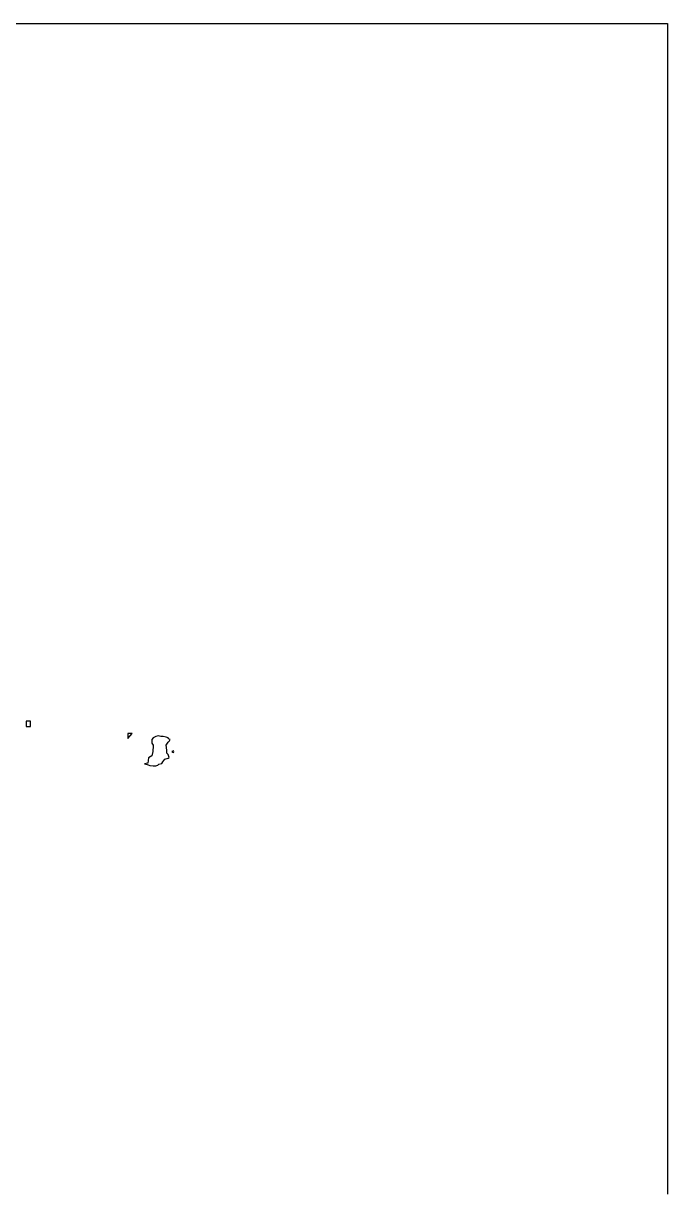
# Model space of a CAD drawing. Header units: millimetres. Extents: x 0 to 500, y 0 to 700.
# Drawn here: x 251.6 to 368.9, y 156.5 to 368.9 of the extents above; entities that cross this region are included whole.
import ezdxf

# ---------------------------------------------------------------- set-up
doc = ezdxf.new("R2010")
doc.units = ezdxf.units.MM
doc.layers.add('CORTE', color=1, linetype='Continuous')
doc.layers.add('GRABADO', color=5, linetype='Continuous')

msp = doc.modelspace()

# ---------------------------------------------------------------- linework, layer by layer
at = {"layer": 'CORTE'}
msp.add_lwpolyline([(250.22, 368.87), (289.79, 368.87), (290.03, 368.87), (290.27, 368.87), (290.58, 368.87), (290.76, 368.87), (290.93, 368.87), (291.25, 368.87), (291.5, 368.87), (291.82, 368.87), (292.21, 368.87), (292.4, 368.87), (292.72, 368.87), (292.98, 368.87), (293.37, 368.87), (293.69, 368.87), (293.95, 368.87), (294.93, 368.87), (295.31, 368.87), (295.57, 368.87), (295.85, 368.87), (296.12, 368.87), (296.39, 368.87), (296.72, 368.87), (297, 368.87), (298.32, 368.87), (298.6, 368.87), (300.25, 368.87), (300.51, 368.87), (301.85, 368.87), (302.15, 368.87), (303.15, 368.87), (303.46, 368.87), (304.14, 368.87), (304.45, 368.87), (305.8, 368.87), (306.15, 368.87), (306.47, 368.87), (306.8, 368.87), (307.48, 368.87), (307.81, 368.87), (308.15, 368.87), (308.48, 368.87), (308.83, 368.87), (309.17, 368.87), (347.13, 368.87), (347.38, 368.87), (347.8, 368.87), (347.96, 368.87), (347.96, 368.87), (348.25, 368.87), (348.9, 368.87), (349.45, 368.87), (350.16, 368.87), (351.07, 368.87), (352.41, 368.87), (352.41, 368.87), (352.68, 368.87), (353.37, 368.87), (353.65, 368.87), (354.07, 368.87), (354.07, 368.87), (354.31, 368.87), (354.61, 368.87), (355.38, 368.87), (355.95, 368.87), (356.56, 368.87), (356.7, 368.87), (357.74, 368.87), (358.04, 368.87), (358.43, 368.87), (358.73, 368.87), (361.16, 368.87), (361.54, 368.87), (362.57, 368.87), (362.9, 368.87), (363.27, 368.87), (363.63, 368.87), (364.32, 368.87), (364.68, 368.87), (364.88, 368.87), (365.11, 368.87), (365.48, 368.87), (365.87, 368.87), (366.29, 368.87), (366.73, 368.87), (367.07, 368.87), (367.42, 368.87), (368.11, 368.87), (368.45, 368.87), (368.8, 368.87), (368.81, 368.87), (368.82, 368.87), (368.83, 368.86), (368.84, 368.86), (368.84, 368.85), (368.85, 368.85), (368.86, 368.84), (368.86, 368.83), (368.87, 368.82), (368.87, 368.8), (368.87, 317.31), (368.87, 316.9), (368.87, 316.09), (368.87, 315.68), (368.87, 300.45), (368.87, 300.05), (368.87, 299.65), (368.87, 299.24), (368.87, 238.31), (368.87, 237.7), (368.87, 237.23), (368.87, 174.34), (368.87, 173.79), (368.87, 173.24), (368.87, 173.05), (368.87, 173.05), (368.87, 171.71), (368.87, 170.73), (368.87, 170.38), (368.87, 169.93), (368.87, 169.63), (368.87, 169.24), (368.87, 168.84), (368.87, 168.37), (368.87, 168.37), (368.87, 168.36), (368.87, 167.12), (368.87, 166.73), (368.87, 166.35), (368.87, 165.97), (368.87, 165.59), (368.87, 165.22), (368.87, 164.84), (368.87, 164.47), (368.87, 164.11), (368.87, 163.74), (368.87, 163.35), (368.87, 163.2), (368.87, 162.69), (368.87, 162.33), (368.87, 161.98), (368.87, 161.65), (368.87, 161.28), (368.87, 160.93), (368.87, 160.55), (368.87, 160.24), (368.87, 159.93), (368.87, 159.58), (368.87, 159.24), (368.87, 158.88), (368.87, 158.53), (368.87, 158.22), (368.87, 157.95), (368.87, 157.65), (368.87, 157.33), (368.87, 157.01), (368.87, 156.02)], dxfattribs=at)
at = {"layer": 'GRABADO'}
msp.add_lwpolyline([(250.22, 368.87), (284.15, 368.87), (284.46, 368.87), (284.77, 368.87), (285.18, 368.87), (285.4, 368.87), (285.62, 368.87), (286.04, 368.87), (286.36, 368.87), (286.77, 368.87), (287.27, 368.87), (287.51, 368.87), (287.93, 368.87), (288.26, 368.87), (288.76, 368.87), (289.17, 368.87), (289.51, 368.87), (290.76, 368.87), (291.25, 368.87), (291.59, 368.87), (291.94, 368.87), (292.29, 368.87), (292.65, 368.87), (293.07, 368.87), (293.43, 368.87), (295.12, 368.87), (295.49, 368.87), (297.61, 368.87), (297.94, 368.87), (299.66, 368.87), (300.05, 368.87), (301.34, 368.87), (301.74, 368.87), (302.6, 368.87), (303.01, 368.87), (304.74, 368.87), (305.19, 368.87), (305.61, 368.87), (306.03, 368.87), (306.9, 368.87), (307.32, 368.87), (307.76, 368.87), (308.19, 368.87), (308.63, 368.87), (309.07, 368.87), (340.94, 368.87), (341.26, 368.87), (341.81, 368.87), (342.01, 368.87), (342.01, 368.87), (342.38, 368.87), (343.22, 368.87), (343.93, 368.87), (344.83, 368.87), (346.01, 368.87), (347.72, 368.87), (347.72, 368.87), (348.08, 368.87), (348.96, 368.87), (349.32, 368.87), (349.86, 368.87), (349.86, 368.87), (350.17, 368.87), (350.55, 368.87), (351.55, 368.87), (352.28, 368.87), (353.06, 368.87), (353.24, 368.87), (354.58, 368.87), (354.96, 368.87), (355.46, 368.87), (355.85, 368.87), (358.98, 368.87), (359.46, 368.87), (360.8, 368.87), (361.21, 368.87), (361.69, 368.87), (362.16, 368.87), (363.04, 368.87), (363.51, 368.87), (363.76, 368.87), (364.06, 368.87), (364.53, 368.87), (365.04, 368.87), (365.58, 368.87), (366.14, 368.87), (366.57, 368.87), (367.03, 368.87), (367.91, 368.87), (368.35, 368.87), (368.8, 368.87), (368.81, 368.87), (368.82, 368.87), (368.83, 368.86), (368.84, 368.86), (368.85, 368.85), (368.86, 368.84), (368.86, 368.83), (368.87, 368.82), (368.87, 368.81), (368.87, 368.8), (368.87, 322.93), (368.87, 322.41), (368.87, 321.35), (368.87, 320.83), (368.87, 301.25), (368.87, 300.74), (368.87, 300.22), (368.87, 299.7), (368.87, 241.68), (368.87, 240.89), (368.87, 240.29), (368.87, 179.77), (368.87, 179.05), (368.87, 178.35), (368.87, 178.1), (368.87, 178.1), (368.87, 178.09), (368.87, 176.38), (368.87, 175.12), (368.87, 174.67), (368.87, 174.09), (368.87, 173.71), (368.87, 173.2), (368.87, 172.7), (368.87, 172.09), (368.87, 172.09), (368.87, 172.08), (368.87, 170.47), (368.87, 169.98), (368.87, 169.49), (368.87, 169), (368.87, 168.51), (368.87, 168.03), (368.87, 167.55), (368.87, 167.08), (368.87, 166.61), (368.87, 166.14), (368.87, 165.64), (368.87, 165.45), (368.87, 164.78), (368.87, 164.32), (368.87, 163.87), (368.87, 163.44), (368.87, 162.97), (368.87, 162.52), (368.87, 162.03), (368.87, 161.64), (368.87, 161.24), (368.87, 160.78), (368.87, 160.35), (368.87, 159.89), (368.87, 159.44), (368.87, 159.03), (368.87, 158.69), (368.87, 158.3), (368.87, 157.89), (368.87, 157.48), (368.87, 156.21)], dxfattribs=at)
for points in [[(252.93, 242.02), (252.14, 242.02), (252.14, 241.03), (252.93, 241.03), (252.93, 242.02)], [(270.67, 239.78), (270.67, 238.88), (271.41, 239.78), (270.67, 239.78)], [(274.33, 234.11), (274.64, 233.98), (275.24, 233.88), (275.74, 233.88), (276.12, 234.04), (276.26, 234.19), (276.82, 234.35), (277.03, 234.6), (277.35, 235.09), (277.98, 235.3), (278.16, 235.43), (277.95, 235.94), (277.71, 236.23), (277.76, 236.52), (277.76, 236.72), (277.63, 237.64), (277.95, 238.21), (278.23, 238.46), (278.37, 238.69), (278.07, 238.8), (277.96, 239), (277.61, 239.12), (277.08, 239.22), (276.62, 239.22), (276.16, 239.33), (275.72, 239.23), (275.28, 238.97), (274.99, 238.7), (274.99, 238.03), (275.23, 237.65), (275.23, 237.52), (275.16, 236.5), (275.01, 235.7), (274.38, 235.36), (274.26, 234.36), (273.7, 234.27), (274.13, 234.14), (274.33, 234.11)], [(278.92, 236.62), (278.62, 236.5), (278.92, 236.32), (279.04, 236.5), (278.92, 236.62)]]:
    msp.add_lwpolyline(points, close=True, dxfattribs=at)

doc.saveas('drawing.dxf')
